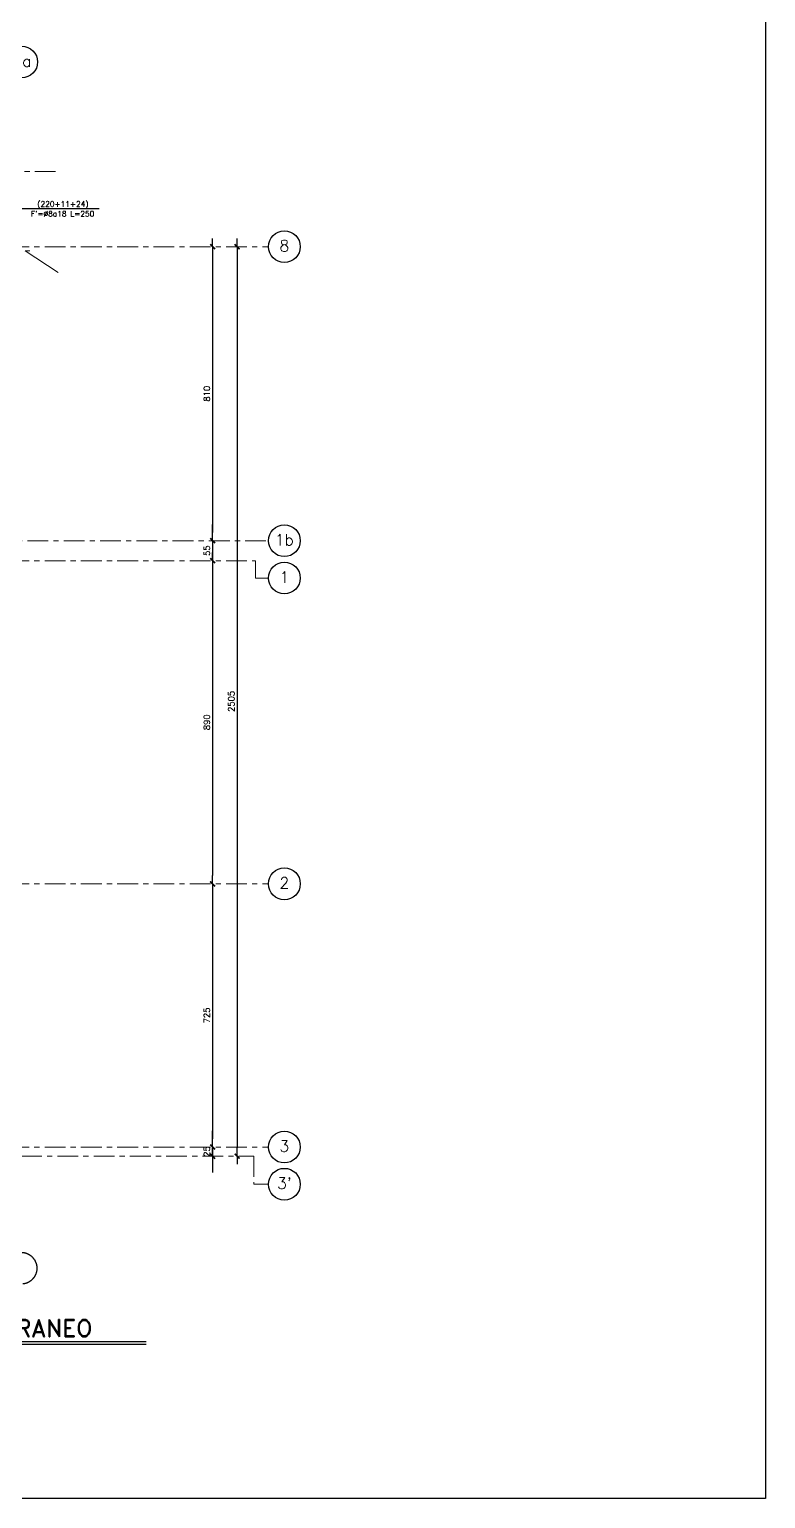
# Model space of a CAD drawing. Extents: x -4 to 6083, y -4 to 8618.
# Drawn here: x 4053 to 6083, y 0 to 4047 of the extents above; entities that cross this region are included whole.
import ezdxf
from ezdxf.enums import TextEntityAlignment as Align
from ezdxf.xclip import XClip

# ---------------------------------------------------------------- set-up
doc = ezdxf.new("R2010")
doc.units = 0
doc.header["$LTSCALE"] = 45
doc.header["$MEASUREMENT"] = 0
doc.header["$XCLIPFRAME"] = 0
doc.linetypes.add('2017_67-101$0$Grid Line', pattern=[2.2225, 1.27, -0.3175, 0.3175, -0.3175])
doc.layers.get('0').update_dxf_attribs({"linetype": 'CONTINUOUS'})
for name, color, linetype, lineweight in [('2017_67-101$0$A-ANNO-TEXT', 2, 'CONTINUOUS', 9), ('2017_67-101$0$RLE-EJE', 3, 'CONTINUOUS', 25), ('2017_67-101$0$RLE-EJES', 1, '2017_67-101$0$Grid Line', 9)]:
    doc.layers.add(name, color=color, linetype=linetype, lineweight=lineweight)
for name, color, linetype in [('2017_67-101$0$RLA-COTAS', 2, 'CONTINUOUS'), ('fe', 7, 'CONTINUOUS'), ('RLA-FORMATO', 7, 'CONTINUOUS'), ('RLA-TEXTOS-SM', 3, 'CONTINUOUS'), ('RLA-TEXTOS2', 6, 'CONTINUOUS')]:
    doc.layers.add(name, color=color, linetype=linetype)
doc.styles.add('2017_67-101$0$ROMAND', font='romand', dxfattribs={"height": 31.5})
doc.styles.add('2017_67-101$0$ROMANS', font='ROMANS.shx', dxfattribs={"height": 16.875})
doc.styles.add('ROMANS', font='ROMANS.shx', dxfattribs={"height": 16.875})
doc.styles.add('ROMANS0', font='romans.shx')
doc.styles.add('SIETE50', font='ROMAND.SHX', dxfattribs={"height": 31.5})
doc.dimstyles.new('2017_67-101$0$ING-75', dxfattribs={"dimscale": 75, "dimtxt": 0.27, "dimasz": 0.3, "dimexe": 0, "dimexo": 0, "dimgap": 0.1, "dimtad": 1, "dimdec": 1, "dimzin": 12, "dimdsep": 46, "dimtxsty": '2017_67-101$0$ROMANS', "dimblk": '2017_67-101$0$TICK1', "dimblk1": '2017_67-101$0$TICK1', "dimblk2": '2017_67-101$0$TICK1', "dimcen": 0.09, "dimclrd": 2, "dimclre": 1, "dimclrt": 3, "dimadec": 0, "dimazin": 0, "dimtfac": 1, "dimtdec": 0, "dimtix": 1, "dimtmove": 2, "dimatfit": 3, "dimldrblk": '2017_67-101$0$TICK1', "dimfxl": 0, "dimfxlon": 1, "dimtolj": 1, "dimtzin": 0, "dimarcsym": 0})
doc.dimstyles.new('ING-75', dxfattribs={"dimscale": 75, "dimtxt": 0.27, "dimasz": 0.3, "dimexe": 0, "dimexo": 0, "dimgap": 0.1, "dimtad": 1, "dimdec": 1, "dimzin": 12, "dimdsep": 46, "dimtxsty": 'ROMANS', "dimblk": 'TICK1', "dimblk1": 'TICK1', "dimblk2": 'TICK1', "dimcen": 0.09, "dimclrd": 2, "dimclre": 1, "dimclrt": 3, "dimadec": 0, "dimazin": 0, "dimtfac": 1, "dimtdec": 0, "dimtix": 1, "dimtmove": 2, "dimatfit": 3, "dimldrblk": 'TICK1', "dimfxl": 0, "dimfxlon": 1, "dimtolj": 1, "dimtzin": 0, "dimarcsym": 0})

# ---------------------------------------------------------------- blocks, each defined once
blk = doc.blocks.new('2017_67-101$0$TICK1')
at = {"color": 2}
for points in [[(0, 0), (-1, 0)], [(0, 0), (1, 0)]]:
    blk.add_lwpolyline(points, dxfattribs=at)
at = {"color": 2, "const_width": 0.2}
blk.add_lwpolyline([(-0.3, -0.3), (0.3, 0.3)], dxfattribs=at)
blk = doc.blocks.new('*D27')
at = {"layer": '2017_67-101$0$RLA-COTAS', "color": 2, "lineweight": -2, "transparency": 16777216}
blk.add_line((3802, 8007.6), (3802, 5547.6), dxfattribs=at)
at = {"layer": '2017_67-101$0$RLA-COTAS', "color": 2, "lineweight": -2, "transparency": 16777216, "xscale": 22.5, "yscale": 22.5, "zscale": 22.5}
for p, rotation in [((3802, 8030.1), 90), ((3802, 5525.1), 270)]:
    blk.add_blockref('2017_67-101$0$TICK1', p, dxfattribs=dict(at, rotation=rotation))
at = {"layer": '2017_67-101$0$RLA-COTAS', "color": 3, "transparency": 16777216, "insert": (3786, 6777.6), "char_height": 16.88, "attachment_point": 5, "rotation": 90, "style": '2017_67-101$0$ROMANS'}
blk.add_mtext('\\A1;2505', dxfattribs=at)
blk = doc.blocks.new('*D28')
at = {"layer": '2017_67-101$0$RLA-COTAS', "color": 2, "lineweight": -2, "transparency": 16777216}
blk.add_line((3734.5, 8007.6), (3734.5, 7242.7), dxfattribs=at)
at = {"layer": '2017_67-101$0$RLA-COTAS', "color": 2, "lineweight": -2, "transparency": 16777216, "xscale": 22.5, "yscale": 22.5, "zscale": 22.5}
for p, rotation in [((3734.5, 8030.1), 90), ((3734.5, 7220.2), 270)]:
    blk.add_blockref('2017_67-101$0$TICK1', p, dxfattribs=dict(at, rotation=rotation))
at = {"layer": '2017_67-101$0$RLA-COTAS', "color": 3, "transparency": 16777216, "insert": (3718.5, 7625.1), "char_height": 16.88, "attachment_point": 5, "rotation": 90, "style": '2017_67-101$0$ROMANS'}
blk.add_mtext('\\A1;810', dxfattribs=at)
blk = doc.blocks.new('*D29')
at = {"layer": '2017_67-101$0$RLA-COTAS', "color": 2, "lineweight": -2, "transparency": 16777216}
for p, q in [((3734.5, 7242.7), (3734.5, 7265.2)), ((3734.5, 7220.2), (3734.5, 7165.2)), ((3734.5, 7142.7), (3734.5, 7120.2))]:
    blk.add_line(p, q, dxfattribs=at)
at = {"layer": '2017_67-101$0$RLA-COTAS', "color": 2, "lineweight": -2, "transparency": 16777216, "xscale": 22.5, "yscale": 22.5, "zscale": 22.5}
for p, rotation in [((3734.5, 7220.2), 270), ((3734.5, 7165.2), 90)]:
    blk.add_blockref('2017_67-101$0$TICK1', p, dxfattribs=dict(at, rotation=rotation))
at = {"layer": '2017_67-101$0$RLA-COTAS', "color": 3, "transparency": 16777216, "insert": (3718.5, 7192.7), "char_height": 16.88, "attachment_point": 5, "rotation": 90, "style": '2017_67-101$0$ROMANS'}
blk.add_mtext('\\A1;55', dxfattribs=at)
blk = doc.blocks.new('*D30')
at = {"layer": '2017_67-101$0$RLA-COTAS', "color": 2, "lineweight": -2, "transparency": 16777216}
blk.add_line((3734.5, 7142.7), (3734.5, 6297.7), dxfattribs=at)
at = {"layer": '2017_67-101$0$RLA-COTAS', "color": 2, "lineweight": -2, "transparency": 16777216, "xscale": 22.5, "yscale": 22.5, "zscale": 22.5}
for p, rotation in [((3734.5, 7165.2), 90), ((3734.5, 6275.2), 270)]:
    blk.add_blockref('2017_67-101$0$TICK1', p, dxfattribs=dict(at, rotation=rotation))
at = {"layer": '2017_67-101$0$RLA-COTAS', "color": 3, "transparency": 16777216, "insert": (3718.5, 6720.2), "char_height": 16.88, "attachment_point": 5, "rotation": 90, "style": '2017_67-101$0$ROMANS'}
blk.add_mtext('\\A1;890', dxfattribs=at)
blk = doc.blocks.new('*D31')
at = {"layer": '2017_67-101$0$RLA-COTAS', "color": 2, "lineweight": -2, "transparency": 16777216}
blk.add_line((3734.5, 6252.7), (3734.5, 5572.6), dxfattribs=at)
at = {"layer": '2017_67-101$0$RLA-COTAS', "color": 2, "lineweight": -2, "transparency": 16777216, "xscale": 22.5, "yscale": 22.5, "zscale": 22.5}
for p, rotation in [((3734.5, 6275.2), 90), ((3734.5, 5550.1), 270)]:
    blk.add_blockref('2017_67-101$0$TICK1', p, dxfattribs=dict(at, rotation=rotation))
at = {"layer": '2017_67-101$0$RLA-COTAS', "color": 3, "transparency": 16777216, "insert": (3718.5, 5912.6), "char_height": 16.88, "attachment_point": 5, "rotation": 90, "style": '2017_67-101$0$ROMANS'}
blk.add_mtext('\\A1;725', dxfattribs=at)
blk = doc.blocks.new('*D32')
at = {"layer": '2017_67-101$0$RLA-COTAS', "color": 2, "lineweight": -2, "transparency": 16777216}
for p, q in [((3734.5, 5572.6), (3734.5, 5595.1)), ((3734.5, 5550.1), (3734.5, 5525.1)), ((3734.5, 5502.6), (3734.5, 5480.1))]:
    blk.add_line(p, q, dxfattribs=at)
at = {"layer": '2017_67-101$0$RLA-COTAS', "color": 2, "lineweight": -2, "transparency": 16777216, "xscale": 22.5, "yscale": 22.5, "zscale": 22.5}
for p, rotation in [((3734.5, 5550.1), 270), ((3734.5, 5525.1), 90)]:
    blk.add_blockref('2017_67-101$0$TICK1', p, dxfattribs=dict(at, rotation=rotation))
at = {"layer": '2017_67-101$0$RLA-COTAS', "color": 3, "transparency": 16777216, "insert": (3718.5, 5537.6), "char_height": 16.88, "attachment_point": 5, "rotation": 90, "style": '2017_67-101$0$ROMANS'}
blk.add_mtext('\\A1;25', dxfattribs=at)
blk = doc.blocks.new('TICK1')
at = {"color": 2}
for points in [[(0, 0), (-1, 0)], [(0, 0), (1, 0)]]:
    blk.add_lwpolyline(points, dxfattribs=at)
at = {"color": 2, "const_width": 0.2}
blk.add_lwpolyline([(-0.3, -0.3), (0.3, 0.3)], dxfattribs=at)
blk = doc.blocks.new('2017_67-101')
at = {"layer": '2017_67-101$0$A-ANNO-TEXT'}
for q in [(3230.33, 8018.28), (3308.89, 7958.9)]:
    blk.add_line((3217.54, 8018.54), q, dxfattribs=at)
at = {"layer": '2017_67-101$0$RLE-EJE'}
for centre in [(3208.32, 8538.89), (3932.45, 8030.14), (3932.45, 7220.15), (3932.45, 7117.53), (3932.45, 6275.15), (3932.45, 5550.14), (3932.45, 5447.77), (3206.32, 5216.39)]:
    blk.add_circle(centre, 43.75, dxfattribs=at)
at = {"layer": '2017_67-101$0$RLE-EJES'}
for p, q in [((3301.82, 8237.14), (621.32, 8237.14)), ((571.32, 8030.14), (3888.7, 8030.14)), ((623.95, 7220.15), (3888.7, 7220.15)), ((571.32, 7165.15), (3852.44, 7165.15)), ((3852.44, 7165.15), (3852.44, 7117.53)), ((3852.44, 7117.53), (3888.7, 7117.53)), ((571.32, 6275.15), (3888.7, 6275.15)), ((571.32, 5550.14), (3888.7, 5550.14)), ((606.29, 5525.14), (3847.83, 5525.14)), ((3847.83, 5525.14), (3847.83, 5447.77)), ((3847.83, 5447.77), (3888.7, 5447.77))]:
    blk.add_line(p, q, dxfattribs=at)
at = {"layer": '2017_67-101$0$RLE-EJE', "color": 5, "char_height": 31.25, "width": 1, "attachment_point": 2, "line_spacing_factor": 0.941778, "style": '2017_67-101$0$ROMAND'}
for s, insert in [('Ga', (3208.31, 8556.82)), ('8', (3932.26, 8048.27)), ('1b', (3932.26, 7238.28)), ('1', (3932.26, 7135.66)), ('2', (3932.26, 6293.28)), ('3', (3932.26, 5568.27)), ("3'", (3932.26, 5465.9))]:
    blk.add_mtext(s, dxfattribs=dict(at, insert=insert))
at = {"layer": '2017_67-101$0$RLA-COTAS'}
for base, p1, p2, picture, middle in [((3734.46, 7220.15), (3741.96, 8030.14), (3741.96, 7220.15), '*D28', (3718.53, 7625.15)), ((3801.96, 5525.14), (3809.46, 8030.14), (3809.46, 5525.14), '*D27', (3786.03, 6777.64)), ((3734.46, 7165.15), (3741.96, 7220.15), (3741.96, 7165.15), '*D29', (3718.53, 7192.65)), ((3734.46, 6275.15), (3741.96, 7165.15), (3741.96, 6275.15), '*D30', (3718.53, 6720.15)), ((3734.46, 5550.14), (3741.96, 6275.15), (3741.96, 5550.14), '*D31', (3718.53, 5912.65)), ((3734.46, 5525.14), (3741.96, 5550.14), (3741.96, 5525.14), '*D32', (3718.53, 5537.64))]:
    dim = blk.add_linear_dim(base=base, p1=p1, p2=p2, angle=90, dimstyle='2017_67-101$0$ING-75', override={"dimexe": 0, "dimexo": 0, "dimdec": 1, "dimfxl": 0, "dimfxlon": 1}, dxfattribs=at)
    dim.commit()
    dim.dimension.update_dxf_attribs({"geometry": picture, "text_midpoint": middle})

msp = doc.modelspace()

# ---------------------------------------------------------------- linework, layer by layer
at = {"layer": 'RLA-FORMATO', "color": 6, "linetype": 'Continuous'}
for p, q in [((6082.5, 8617.5), (6082.5, 0)), ((6082.5, 0), (0, 0))]:
    msp.add_line(p, q, dxfattribs=at)
at = {"layer": 'RLA-TEXTOS2', "color": 6}
for p, q in [((2180.6, 433), (4375.2, 433)), ((2180.6, 425.5), (4375.2, 425.5))]:
    msp.add_line(p, q, dxfattribs=at)

# ---------------------------------------------------------------- block references
ref = msp.add_blockref('2017_67-101', (823.8, -4581.8))
XClip(ref).set_block_clipping_path([(363.0141845847, 5172.9563202759), (4138.5012184707, 8594.4332992691)])

# ---------------------------------------------------------------- texts
at = {"layer": 'RLA-TEXTOS-SM', "style": 'ROMANS0'}
for s, p in [('(220+11+24)', (4216.4, 3553.8)), ("F'=%%C8a18 L=250", (4232.3, 3527))]:
    msp.add_text(s, height=15, dxfattribs=at).set_placement(p, align=Align.BOTTOM_RIGHT)
at = {"layer": 'RLA-TEXTOS2', "color": 6, "style": 'SIETE50'}
msp.add_text('ARMADURA MALLA SUPERIOR LOSA CIELO 1° SUBTERRANEO', height=47.25, dxfattribs=at).set_placement((3282.3, 445.9), align=Align.CENTER)

# ---------------------------------------------------------------- leaders
at = {"layer": 'fe'}
msp.add_leader([(3943.7, 3507), (3943.7, 3553.4), (4246, 3553.4)], dimstyle='ING-75', override={"dimgap": 0.1, "dimtad": 0}, dxfattribs=at)

doc.saveas('drawing.dxf')
